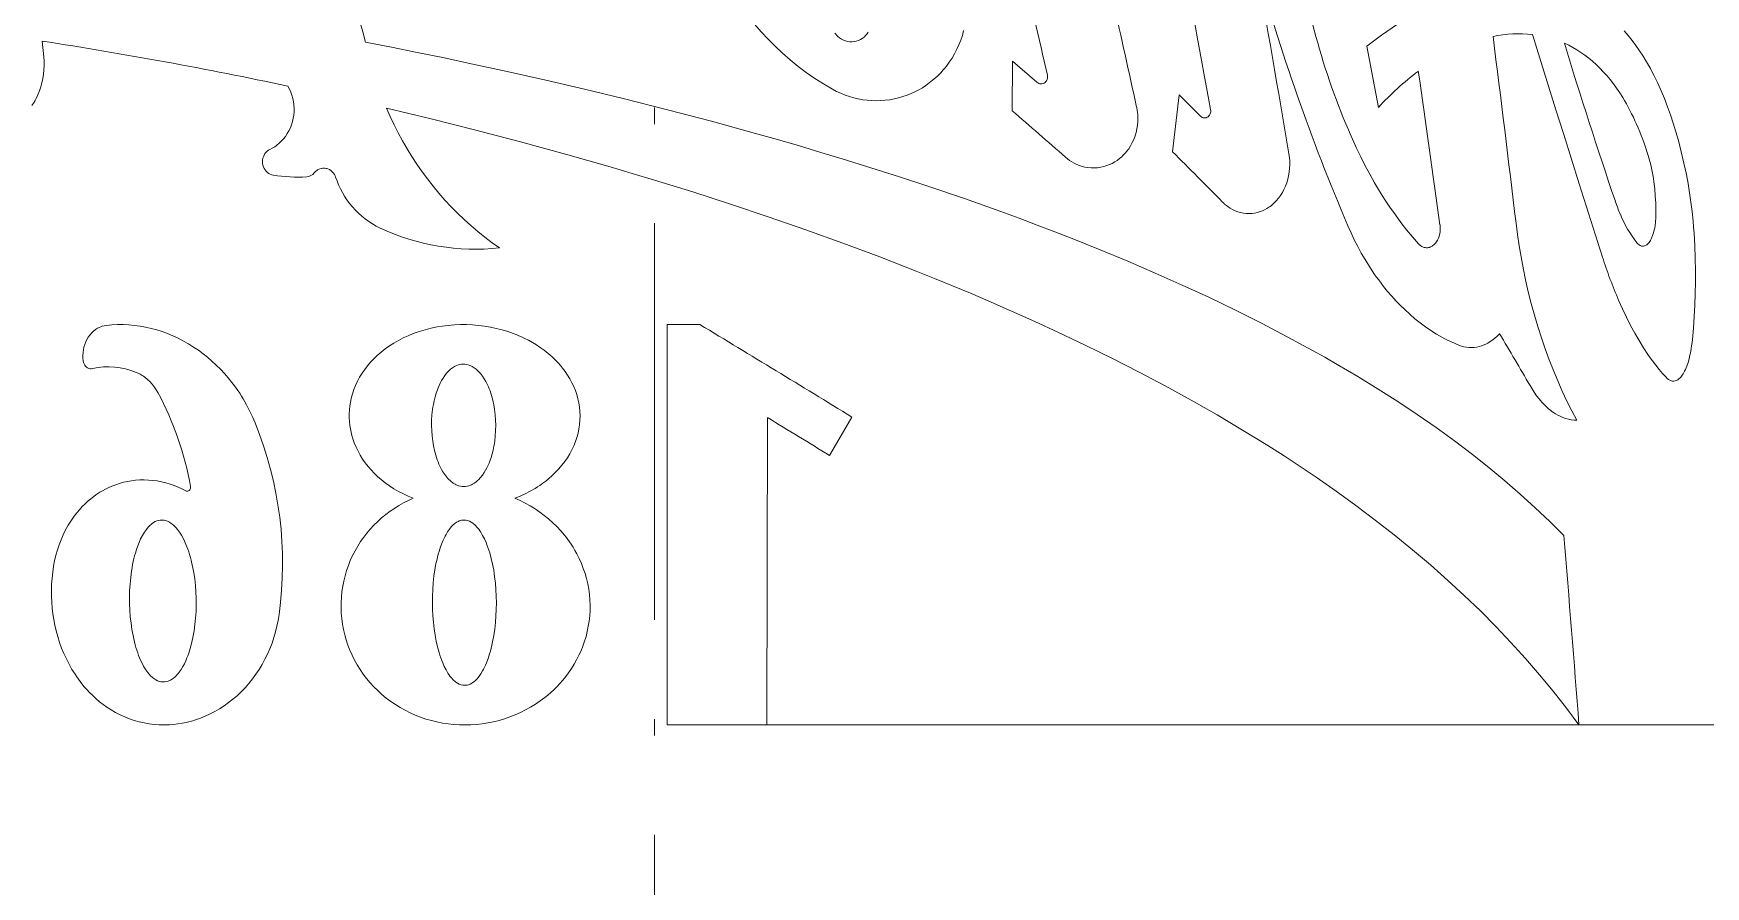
# Model space of a CAD drawing. Extents: x -99 to 297, y 0 to 529.
# Drawn here: x 84.5 to 135.1, y 182.4 to 208.2 of the extents above; entities that cross this region are included whole.
import ezdxf

# ---------------------------------------------------------------- set-up
doc = ezdxf.new("R2010")
doc.units = 0
doc.linetypes.add('DASHDOT', pattern=[18.5, 12, -3, 0.5, -3])

msp = doc.modelspace()

# ---------------------------------------------------------------- linework, layer by layer
at = {"color": 7, "linetype": 'DASHDOT', "lineweight": 13}
msp.add_line((103.269, 368.989), (103.269, 116.522), dxfattribs=at)
at = {"color": 7, "lineweight": 13, "ltscale": 0.011995}
msp.add_line((84.795, 207.519), (84.747, 207.997), dxfattribs=at)
at = {"color": 7, "lineweight": 13, "ltscale": 0.037491}
msp.add_line((114.102, 207.393), (114.09, 205.893), dxfattribs=at)
at = {"color": 7, "lineweight": 13, "ltscale": 0.024428}
msp.add_line((114.84, 206.753), (114.102, 207.393), dxfattribs=at)
at = {"color": 7, "lineweight": 13, "ltscale": 0.047143}
msp.add_line((124.821, 207.844), (125.166, 205.99), dxfattribs=at)
at = {"color": 7, "lineweight": 13, "ltscale": 0.043312}
msp.add_line((119.143, 206.369), (118.941, 204.648), dxfattribs=at)
at = {"color": 7, "lineweight": 13, "ltscale": 0.022854}
msp.add_line((119.789, 205.723), (119.143, 206.369), dxfattribs=at)
at = {"color": 7, "lineweight": 13, "ltscale": 0.302784}
msp.add_line((103.654, 199.423), (103.651, 187.311), dxfattribs=at)
at = {"color": 7, "lineweight": 13, "ltscale": 0.024709}
msp.add_line((104.643, 199.423), (103.654, 199.423), dxfattribs=at)
at = {"color": 7, "lineweight": 13, "ltscale": 0.232438}
msp.add_line((106.67, 187.311), (106.692, 196.609), dxfattribs=at)
at = {"color": 7, "lineweight": 13, "ltscale": 0.033555}
msp.add_line((108.567, 195.464), (109.243, 196.623), dxfattribs=at)
at = {"color": 7, "lineweight": 13, "ltscale": 0.075462}
msp.add_line((103.651, 187.311), (106.67, 187.311), dxfattribs=at)
at = {"color": 7, "lineweight": 13}
msp.add_line((106.67, 187.311), (165.289, 187.311), dxfattribs=at)
for points in [[(130.776, 193.041), (130.352, 193.465), (129.912, 193.882), (129.458, 194.294), (128.989, 194.7), (128.505, 195.099), (128.008, 195.493), (127.467, 195.902), (126.91, 196.305), (126.34, 196.701), (125.755, 197.091), (125.156, 197.473), (124.544, 197.85), (123.918, 198.219), (123.548, 198.432), (123.173, 198.642), (122.411, 199.057), (121.633, 199.462), (120.841, 199.859), (120.034, 200.247), (119.232, 200.619), (118.418, 200.982), (117.592, 201.338), (116.755, 201.685), (115.907, 202.025), (115.379, 202.231), (114.847, 202.434), (114.299, 202.639), (113.747, 202.841), (112.647, 203.232), (111.536, 203.611), (110.68, 203.893), (109.818, 204.169), (108.951, 204.438), (108.305, 204.633), (107.657, 204.825), (106.991, 205.018), (106.322, 205.207), (104.996, 205.572), (103.664, 205.922), (102.327, 206.259), (101.155, 206.543), (99.982, 206.817), (98.81, 207.081), (97.639, 207.335), (96.865, 207.497), (96.093, 207.656), (95.311, 207.812), (94.531, 207.963)], [(108.654, 206.542), (108.778, 206.477), (108.905, 206.418), (109.035, 206.365), (109.168, 206.32), (109.3, 206.282), (109.433, 206.251), (109.568, 206.226), (109.704, 206.209), (109.841, 206.198), (109.978, 206.195), (110.114, 206.198), (110.251, 206.209), (110.387, 206.226), (110.521, 206.251), (110.654, 206.282), (110.786, 206.321), (110.915, 206.365), (111.033, 206.413), (111.149, 206.467), (111.262, 206.525), (111.372, 206.589), (111.479, 206.659), (111.583, 206.733), (111.683, 206.812), (111.768, 206.885), (111.85, 206.962), (111.929, 207.042), (112.004, 207.125), (112.052, 207.182), (112.099, 207.24), (112.188, 207.361), (112.271, 207.486), (112.347, 207.616), (112.417, 207.75), (112.479, 207.888), (112.534, 208.028), (112.582, 208.172), (112.622, 208.317)], [(109.738, 208.268), (109.7, 208.213), (109.657, 208.163), (109.608, 208.117), (109.555, 208.078), (109.497, 208.044), (109.437, 208.017), (109.374, 207.996), (109.309, 207.983), (109.243, 207.977), (109.177, 207.979), (109.111, 207.987), (109.047, 208.003), (108.985, 208.026), (108.926, 208.056), (108.87, 208.092), (108.818, 208.134), (108.785, 208.167), (108.753, 208.203), (108.725, 208.241)], [(129.828, 208.196), (130.18, 207.055), (130.535, 205.922), (130.771, 205.17), (131.243, 203.678), (131.945, 201.466)], [(134.484, 203.958), (134.409, 204.308), (134.369, 204.48), (134.328, 204.651), (134.285, 204.82), (134.241, 204.988), (134.166, 205.252), (134.086, 205.511), (134.002, 205.765), (133.914, 206.014), (133.82, 206.257), (133.721, 206.493), (133.618, 206.724), (133.509, 206.948), (133.452, 207.059), (133.393, 207.168), (133.335, 207.272), (133.276, 207.375), (133.172, 207.544), (133.065, 207.708), (132.954, 207.867), (132.839, 208.02), (132.72, 208.167), (132.597, 208.308)], [(84.436, 206.047), (84.502, 206.149), (84.534, 206.203), (84.564, 206.259), (84.619, 206.374), (84.667, 206.492), (84.708, 206.614), (84.742, 206.739), (84.769, 206.866), (84.789, 206.996), (84.802, 207.126), (84.807, 207.257), (84.805, 207.388), (84.795, 207.519)], [(115.157, 206.971), (115.162, 206.936), (115.161, 206.9), (115.156, 206.866), (115.145, 206.832), (115.128, 206.801), (115.108, 206.773), (115.083, 206.749), (115.055, 206.73), (115.024, 206.716), (114.991, 206.708), (114.958, 206.706), (114.925, 206.71), (114.895, 206.719), (114.866, 206.734), (114.84, 206.753)], [(92.181, 206.637), (92.229, 206.548), (92.269, 206.456), (92.303, 206.361), (92.33, 206.264), (92.35, 206.165), (92.363, 206.065), (92.369, 205.964), (92.368, 205.863), (92.36, 205.762), (92.344, 205.662), (92.322, 205.564), (92.292, 205.468), (92.256, 205.375), (92.213, 205.285), (92.164, 205.198), (92.108, 205.116), (92.047, 205.038), (91.98, 204.966), (91.918, 204.907), (91.852, 204.852), (91.782, 204.803), (91.71, 204.758), (91.635, 204.719)], [(98.58, 201.74), (98.357, 201.9), (98.138, 202.067), (97.923, 202.239), (97.714, 202.418), (97.511, 202.603), (97.312, 202.793), (97.119, 202.989), (96.932, 203.191), (96.75, 203.398), (96.574, 203.61), (96.405, 203.827), (96.241, 204.048), (96.084, 204.274), (95.933, 204.505), (95.789, 204.74), (95.651, 204.979), (95.52, 205.221), (95.395, 205.468), (95.278, 205.717), (95.167, 205.97)], [(95.167, 205.97), (96.515, 205.647), (97.866, 205.307), (99.22, 204.953), (100.574, 204.582), (101.926, 204.196), (102.6, 203.997), (103.274, 203.794), (104.425, 203.437), (105.572, 203.068), (106.712, 202.687), (107.845, 202.293), (108.97, 201.888), (110.085, 201.47), (111.19, 201.04), (111.741, 200.819), (112.289, 200.595), (112.826, 200.371), (113.359, 200.144), (114.07, 199.833), (114.775, 199.517), (115.473, 199.195), (116.302, 198.801), (117.119, 198.398), (117.926, 197.987), (118.72, 197.566), (119.502, 197.137), (120.289, 196.689), (121.061, 196.232), (121.441, 195.999), (121.818, 195.765), (122.314, 195.448), (122.803, 195.128), (123.285, 194.803), (123.893, 194.379), (124.489, 193.947), (125.072, 193.509), (125.642, 193.064), (126.198, 192.612), (126.74, 192.152), (127.267, 191.686), (127.766, 191.226), (128.25, 190.76), (128.72, 190.287), (129.176, 189.807), (129.618, 189.321), (130.044, 188.828), (130.456, 188.329), (130.852, 187.823), (131.233, 187.311)], [(115.702, 204.487), (115.764, 204.435), (115.828, 204.388), (115.895, 204.344), (115.965, 204.305), (116.042, 204.267), (116.122, 204.235), (116.203, 204.208), (116.286, 204.187), (116.382, 204.171), (116.479, 204.161), (116.576, 204.16), (116.673, 204.166), (116.769, 204.18), (116.864, 204.201), (116.957, 204.23), (117.038, 204.262), (117.116, 204.299), (117.192, 204.341), (117.266, 204.389), (117.336, 204.442), (117.403, 204.499), (117.441, 204.535), (117.478, 204.573), (117.514, 204.613), (117.549, 204.654), (117.613, 204.74), (117.671, 204.831), (117.723, 204.926), (117.769, 205.026), (117.807, 205.129), (117.839, 205.235), (117.863, 205.343), (117.88, 205.452), (117.89, 205.563), (117.892, 205.673), (117.887, 205.784), (117.875, 205.894), (117.855, 206.003)], [(120.092, 205.933), (120.096, 205.898), (120.094, 205.862), (120.088, 205.827), (120.077, 205.793), (120.061, 205.762), (120.04, 205.734), (120.017, 205.711), (119.989, 205.692), (119.96, 205.68), (119.929, 205.673), (119.898, 205.672), (119.867, 205.677), (119.839, 205.687), (119.813, 205.703), (119.789, 205.723)], [(91.635, 204.719), (91.595, 204.697), (91.557, 204.669), (91.52, 204.634), (91.488, 204.594), (91.461, 204.55), (91.44, 204.502), (91.424, 204.452), (91.415, 204.4), (91.412, 204.347), (91.416, 204.295), (91.426, 204.243), (91.442, 204.192), (91.463, 204.145), (91.491, 204.101), (91.523, 204.061), (91.56, 204.025), (91.601, 203.996), (91.645, 203.972), (91.692, 203.954), (91.74, 203.943)], [(120.442, 203.139), (120.478, 203.103), (120.516, 203.069), (120.568, 203.026), (120.622, 202.986), (120.678, 202.949), (120.754, 202.905), (120.834, 202.868), (120.915, 202.837), (120.998, 202.813), (121.082, 202.796), (121.167, 202.785), (121.252, 202.782), (121.337, 202.786), (121.422, 202.796), (121.506, 202.814), (121.589, 202.839), (121.657, 202.865), (121.723, 202.896), (121.788, 202.931), (121.851, 202.97), (121.891, 202.999), (121.931, 203.029), (121.97, 203.061), (122.007, 203.096), (122.079, 203.168), (122.145, 203.247), (122.206, 203.331), (122.262, 203.419), (122.311, 203.513), (122.356, 203.612), (122.394, 203.714), (122.426, 203.819), (122.451, 203.927), (122.47, 204.036), (122.482, 204.146), (122.487, 204.257), (122.485, 204.369), (122.477, 204.479), (122.462, 204.589)], [(126.377, 201.869), (126.197, 202.078), (126.02, 202.293), (125.847, 202.515), (125.679, 202.743), (125.515, 202.977), (125.356, 203.217), (125.201, 203.462), (125.051, 203.712), (124.906, 203.968), (124.767, 204.228), (124.633, 204.493), (124.504, 204.763)], [(133.555, 202.656), (133.558, 202.876), (133.554, 203.096), (133.543, 203.314), (133.526, 203.529), (133.501, 203.742), (133.486, 203.846), (133.469, 203.95), (133.441, 204.102), (133.408, 204.251), (133.371, 204.396), (133.33, 204.536)], [(92.977, 204.011), (93.013, 204.052), (93.055, 204.087), (93.078, 204.102), (93.102, 204.115), (93.146, 204.135), (93.192, 204.148), (93.24, 204.154), (93.288, 204.154), (93.336, 204.148), (93.362, 204.142), (93.388, 204.134), (93.437, 204.112), (93.483, 204.083), (93.524, 204.047), (93.561, 204.005), (93.592, 203.959), (93.609, 203.923), (93.624, 203.886)], [(93.624, 203.886), (93.667, 203.766), (93.716, 203.648), (93.77, 203.532), (93.829, 203.419), (93.894, 203.31), (93.968, 203.197), (94.048, 203.089), (94.132, 202.985), (94.222, 202.886), (94.317, 202.791), (94.417, 202.702), (94.52, 202.618), (94.628, 202.54), (94.74, 202.468), (94.856, 202.402), (94.975, 202.342)], [(134.664, 198.973), (134.694, 199.317), (134.719, 199.664), (134.737, 200.013), (134.749, 200.36), (134.755, 200.705), (134.755, 201.051), (134.749, 201.43), (134.735, 201.806), (134.725, 201.997), (134.713, 202.187), (134.699, 202.368), (134.684, 202.549), (134.655, 202.84), (134.621, 203.127), (134.581, 203.41), (134.535, 203.687), (134.484, 203.958)], [(124.246, 202.409), (124.34, 202.198), (124.438, 201.99), (124.542, 201.787), (124.65, 201.587), (124.764, 201.391), (124.895, 201.179), (125.033, 200.972), (125.103, 200.871), (125.175, 200.772), (125.249, 200.674), (125.323, 200.578), (125.445, 200.428), (125.57, 200.283), (125.698, 200.142), (125.829, 200.006), (125.962, 199.875), (126.116, 199.734), (126.272, 199.6), (126.431, 199.473), (126.593, 199.353), (126.756, 199.241), (126.922, 199.136), (127.09, 199.04), (127.175, 198.995), (127.26, 198.952), (127.374, 198.898), (127.488, 198.847), (127.603, 198.801)], [(127.03, 202.444), (127.037, 202.375), (127.037, 202.305), (127.032, 202.235), (127.021, 202.166), (127.003, 202.099), (126.981, 202.035), (126.953, 201.976), (126.92, 201.922), (126.882, 201.873), (126.861, 201.851), (126.84, 201.831), (126.818, 201.813), (126.794, 201.797), (126.771, 201.783), (126.747, 201.772), (126.715, 201.759), (126.681, 201.751), (126.648, 201.747), (126.614, 201.746), (126.58, 201.75), (126.547, 201.757), (126.523, 201.765), (126.499, 201.775), (126.476, 201.788), (126.453, 201.802), (126.413, 201.833), (126.377, 201.869)], [(131.169, 196.533), (131.018, 196.818), (130.871, 197.111), (130.729, 197.412), (130.591, 197.721), (130.459, 198.037), (130.333, 198.36), (130.212, 198.689), (130.097, 199.023), (129.988, 199.364), (129.886, 199.709), (129.79, 200.06), (129.701, 200.414), (129.619, 200.773), (129.544, 201.135), (129.481, 201.47), (129.425, 201.807), (129.374, 202.147), (129.33, 202.489)], [(132.984, 201.898), (133.017, 201.862), (133.052, 201.832), (133.089, 201.811), (133.107, 201.803), (133.126, 201.798), (133.156, 201.793), (133.186, 201.794), (133.216, 201.8), (133.245, 201.812), (133.264, 201.823), (133.283, 201.836), (133.32, 201.868), (133.354, 201.908), (133.374, 201.936), (133.393, 201.966), (133.412, 202.001), (133.431, 202.039), (133.462, 202.117), (133.489, 202.202), (133.512, 202.292), (133.524, 202.351), (133.534, 202.41), (133.548, 202.532), (133.555, 202.656)], [(132.432, 200.158), (132.549, 199.896), (132.67, 199.642), (132.794, 199.398), (132.921, 199.162), (133.052, 198.937), (133.184, 198.722), (133.318, 198.519), (133.386, 198.421), (133.454, 198.327), (133.557, 198.191), (133.66, 198.062), (133.764, 197.941), (133.867, 197.827)], [(86.691, 199.397), (86.629, 199.387), (86.568, 199.371), (86.52, 199.355), (86.473, 199.334), (86.427, 199.311), (86.394, 199.291), (86.362, 199.269), (86.3, 199.221), (86.243, 199.166), (86.191, 199.106), (86.144, 199.04), (86.103, 198.97), (86.067, 198.896), (86.038, 198.819), (86.014, 198.739), (85.997, 198.658), (85.986, 198.574), (85.982, 198.49), (85.984, 198.406), (85.992, 198.322)], [(91.193, 196.447), (91.113, 196.634), (91.025, 196.818), (90.931, 196.997), (90.83, 197.173), (90.777, 197.259), (90.723, 197.344), (90.647, 197.455), (90.569, 197.565), (90.488, 197.671), (90.376, 197.81), (90.26, 197.944), (90.139, 198.074), (90.014, 198.199), (89.884, 198.319), (89.751, 198.433), (89.614, 198.542), (89.473, 198.645), (89.329, 198.743), (89.178, 198.837), (89.023, 198.925), (88.866, 199.007), (88.706, 199.081), (88.544, 199.148), (88.38, 199.209), (88.214, 199.262), (88.047, 199.307), (87.878, 199.346), (87.709, 199.376), (87.539, 199.399), (87.368, 199.415), (87.198, 199.422), (87.028, 199.422), (86.859, 199.413), (86.691, 199.397)], [(99.048, 194.167), (99.207, 194.232), (99.361, 194.304), (99.512, 194.382), (99.658, 194.467), (99.729, 194.512), (99.799, 194.558), (99.891, 194.623), (99.979, 194.69), (100.065, 194.759), (100.174, 194.855), (100.278, 194.955), (100.376, 195.059), (100.468, 195.167), (100.554, 195.279), (100.634, 195.395), (100.707, 195.514), (100.773, 195.636), (100.83, 195.758), (100.88, 195.882), (100.922, 196.008), (100.957, 196.136), (100.984, 196.265), (101.004, 196.395), (101.015, 196.527), (101.019, 196.658), (101.014, 196.79), (101.002, 196.921), (100.981, 197.051), (100.953, 197.18), (100.917, 197.308), (100.876, 197.429), (100.827, 197.548), (100.772, 197.665), (100.711, 197.779), (100.643, 197.891), (100.57, 197.999), (100.491, 198.104), (100.425, 198.184), (100.357, 198.262), (100.285, 198.337), (100.23, 198.392), (100.173, 198.446), (100.054, 198.55), (99.93, 198.648), (99.817, 198.73), (99.7, 198.807), (99.579, 198.88), (99.455, 198.948), (99.328, 199.012), (99.248, 199.05), (99.167, 199.086), (99.084, 199.12), (99, 199.152), (98.83, 199.212), (98.658, 199.264), (98.482, 199.308), (98.305, 199.346), (98.127, 199.376), (97.947, 199.398), (97.766, 199.414), (97.585, 199.422), (97.404, 199.422), (97.216, 199.415), (97.123, 199.408), (97.03, 199.399), (96.937, 199.389), (96.844, 199.376), (96.697, 199.352), (96.551, 199.322), (96.407, 199.288), (96.264, 199.248), (96.123, 199.204), (95.97, 199.148), (95.819, 199.086), (95.672, 199.019), (95.529, 198.945), (95.389, 198.865), (95.255, 198.779), (95.126, 198.687), (95.002, 198.59), (94.942, 198.539), (94.883, 198.487), (94.78, 198.388), (94.682, 198.284), (94.59, 198.176), (94.504, 198.065), (94.425, 197.949), (94.352, 197.83), (94.286, 197.707), (94.228, 197.582), (94.176, 197.454), (94.154, 197.389), (94.133, 197.324), (94.114, 197.258), (94.097, 197.191), (94.073, 197.076), (94.055, 196.96), (94.042, 196.843), (94.036, 196.726), (94.036, 196.608), (94.043, 196.491), (94.055, 196.374), (94.071, 196.272), (94.091, 196.171), (94.116, 196.071), (94.145, 195.971), (94.167, 195.906), (94.191, 195.841), (94.245, 195.712), (94.304, 195.59), (94.37, 195.471), (94.442, 195.355), (94.521, 195.243), (94.606, 195.134), (94.696, 195.028), (94.792, 194.927), (94.894, 194.83), (95, 194.737), (95.061, 194.687), (95.124, 194.638), (95.255, 194.544), (95.39, 194.457), (95.53, 194.375), (95.674, 194.3), (95.821, 194.23), (95.973, 194.167)], [(127.603, 198.801), (127.678, 198.774), (127.755, 198.754), (127.832, 198.739), (127.909, 198.731), (127.987, 198.728), (128.063, 198.732), (128.14, 198.742), (128.215, 198.758), (128.29, 198.779), (128.363, 198.806), (128.435, 198.839), (128.478, 198.862), (128.52, 198.886), (128.601, 198.941), (128.68, 199.002), (128.756, 199.071), (128.828, 199.146)], [(133.867, 197.827), (133.906, 197.791), (133.945, 197.761), (133.985, 197.738), (134.025, 197.722), (134.065, 197.714), (134.105, 197.713), (134.145, 197.72), (134.184, 197.734), (134.222, 197.754), (134.246, 197.771), (134.268, 197.789), (134.291, 197.811), (134.314, 197.836), (134.357, 197.891), (134.382, 197.929), (134.407, 197.971), (134.43, 198.016), (134.453, 198.063), (134.495, 198.166), (134.533, 198.278), (134.563, 198.384), (134.59, 198.495), (134.613, 198.61), (134.628, 198.695), (134.641, 198.782), (134.653, 198.877), (134.664, 198.973)], [(85.992, 198.322), (86.001, 198.279), (86.016, 198.238), (86.036, 198.2), (86.061, 198.166), (86.09, 198.137), (86.123, 198.115), (86.158, 198.098), (86.196, 198.089), (86.235, 198.086), (86.272, 198.092)], [(87.594, 197.977), (87.655, 197.95), (87.713, 197.92), (87.771, 197.886), (87.813, 197.859), (87.854, 197.83), (87.933, 197.766), (88.007, 197.696), (88.076, 197.62), (88.14, 197.539), (88.198, 197.453), (88.246, 197.371)], [(97.488, 198.223), (97.437, 198.221), (97.387, 198.213), (97.338, 198.201), (97.289, 198.184), (97.257, 198.17), (97.226, 198.154), (97.164, 198.117), (97.105, 198.073), (97.073, 198.045), (97.042, 198.016), (96.982, 197.951), (96.926, 197.88), (96.874, 197.803), (96.83, 197.731), (96.79, 197.655), (96.753, 197.575), (96.727, 197.514), (96.703, 197.452), (96.666, 197.344), (96.633, 197.234), (96.605, 197.121), (96.582, 197.005), (96.568, 196.928), (96.557, 196.849), (96.539, 196.691), (96.529, 196.532), (96.526, 196.372), (96.531, 196.212), (96.542, 196.053), (96.561, 195.895), (96.586, 195.751), (96.616, 195.609), (96.654, 195.47), (96.675, 195.4), (96.699, 195.332), (96.723, 195.268), (96.749, 195.205), (96.787, 195.122), (96.828, 195.043), (96.872, 194.966), (96.928, 194.883), (96.987, 194.806), (97.019, 194.77), (97.052, 194.735), (97.085, 194.704), (97.119, 194.674), (97.179, 194.63), (97.241, 194.593), (97.272, 194.577), (97.304, 194.563), (97.353, 194.546), (97.403, 194.534), (97.452, 194.527), (97.503, 194.524)], [(97.503, 194.524), (97.553, 194.527), (97.603, 194.534), (97.652, 194.546), (97.701, 194.563), (97.733, 194.577), (97.764, 194.593), (97.826, 194.63), (97.885, 194.674), (97.917, 194.702), (97.949, 194.731), (98.009, 194.796), (98.065, 194.867), (98.118, 194.944), (98.161, 195.016), (98.202, 195.092), (98.239, 195.172), (98.265, 195.233), (98.29, 195.295), (98.327, 195.403), (98.36, 195.513), (98.388, 195.626), (98.412, 195.742), (98.426, 195.819), (98.438, 195.898), (98.456, 196.056), (98.466, 196.215), (98.469, 196.375), (98.465, 196.535), (98.453, 196.694), (98.434, 196.852), (98.41, 196.996), (98.379, 197.138), (98.342, 197.277), (98.32, 197.346), (98.296, 197.414), (98.272, 197.479), (98.246, 197.542), (98.208, 197.625), (98.166, 197.705), (98.122, 197.781), (98.066, 197.864), (98.006, 197.941), (97.974, 197.977), (97.941, 198.012), (97.907, 198.043), (97.873, 198.073), (97.813, 198.117), (97.751, 198.154), (97.719, 198.17), (97.687, 198.184), (97.638, 198.201), (97.588, 198.213), (97.538, 198.221), (97.488, 198.223)], [(129.753, 197.575), (129.813, 197.475), (129.875, 197.378), (129.949, 197.272), (130.026, 197.173), (130.106, 197.079), (130.188, 196.992), (130.273, 196.911), (130.321, 196.869), (130.369, 196.83), (130.416, 196.795), (130.463, 196.761), (130.528, 196.719), (130.594, 196.681), (130.66, 196.648), (130.744, 196.611), (130.829, 196.581), (130.914, 196.559), (130.999, 196.543), (131.084, 196.534), (131.169, 196.533)], [(89.091, 194.395), (88.976, 194.454), (88.858, 194.508), (88.739, 194.556), (88.618, 194.598), (88.49, 194.636), (88.36, 194.667), (88.23, 194.692), (88.098, 194.71), (87.967, 194.721), (87.835, 194.726), (87.704, 194.723), (87.573, 194.714), (87.451, 194.699), (87.33, 194.678), (87.21, 194.652), (87.092, 194.619), (86.975, 194.58), (86.861, 194.536), (86.748, 194.486), (86.662, 194.444), (86.578, 194.398), (86.495, 194.349), (86.434, 194.31), (86.374, 194.269), (86.257, 194.183), (86.145, 194.09), (86.052, 194.005), (85.962, 193.916), (85.876, 193.822), (85.794, 193.725), (85.716, 193.624), (85.654, 193.536), (85.595, 193.447), (85.538, 193.355), (85.498, 193.284), (85.459, 193.212), (85.386, 193.066), (85.32, 192.915), (85.261, 192.761), (85.209, 192.604), (85.163, 192.443), (85.125, 192.281), (85.094, 192.116)], [(89.236, 194.521), (89.238, 194.496), (89.235, 194.47), (89.227, 194.447), (89.215, 194.425), (89.199, 194.408), (89.179, 194.394), (89.157, 194.386), (89.135, 194.384), (89.112, 194.387), (89.091, 194.395)], [(95.973, 194.167), (95.825, 194.101), (95.681, 194.028), (95.541, 193.949), (95.404, 193.864), (95.271, 193.774), (95.142, 193.677), (95.018, 193.576), (94.899, 193.469), (94.784, 193.356), (94.675, 193.239), (94.572, 193.117), (94.474, 192.991), (94.382, 192.86), (94.294, 192.722), (94.213, 192.581), (94.138, 192.436), (94.07, 192.287), (94.01, 192.135), (93.956, 191.981), (93.91, 191.825), (93.871, 191.666), (93.84, 191.506), (93.816, 191.344), (93.8, 191.182), (93.791, 191.018), (93.791, 190.855), (93.797, 190.691), (93.812, 190.529), (93.834, 190.365), (93.864, 190.202), (93.901, 190.041), (93.946, 189.882), (93.999, 189.725), (94.059, 189.57), (94.126, 189.419), (94.2, 189.27), (94.281, 189.126), (94.368, 188.985), (94.462, 188.848), (94.562, 188.716), (94.669, 188.589), (94.781, 188.466), (94.898, 188.349), (95.024, 188.234), (95.155, 188.126), (95.291, 188.023), (95.432, 187.927), (95.577, 187.837), (95.727, 187.754), (95.88, 187.678), (96.036, 187.608), (96.196, 187.546), (96.358, 187.491), (96.523, 187.443), (96.69, 187.402), (96.859, 187.369), (97.029, 187.344), (97.2, 187.325), (97.372, 187.315), (97.545, 187.311), (97.717, 187.316), (97.889, 187.328), (98.061, 187.347), (98.232, 187.374), (98.401, 187.408), (98.569, 187.449), (98.735, 187.498), (98.898, 187.554), (99.059, 187.617), (99.217, 187.687), (99.371, 187.764), (99.522, 187.848), (99.669, 187.938), (99.741, 187.987), (99.813, 188.037), (99.883, 188.088), (99.952, 188.141), (100.043, 188.214), (100.131, 188.29), (100.216, 188.368), (100.315, 188.466), (100.41, 188.567), (100.502, 188.671), (100.589, 188.779), (100.672, 188.89), (100.758, 189.017), (100.84, 189.148), (100.915, 189.281), (100.985, 189.418), (101.048, 189.557), (101.105, 189.699), (101.155, 189.844), (101.2, 189.99), (101.237, 190.138), (101.269, 190.296), (101.294, 190.456), (101.311, 190.617), (101.32, 190.778), (101.322, 190.939), (101.315, 191.101), (101.301, 191.261), (101.28, 191.422), (101.25, 191.58), (101.213, 191.738), (101.169, 191.893), (101.117, 192.047), (101.058, 192.198), (100.991, 192.346), (100.918, 192.491), (100.864, 192.59), (100.806, 192.687), (100.745, 192.782), (100.697, 192.852), (100.648, 192.921), (100.597, 192.989), (100.544, 193.055), (100.434, 193.185), (100.318, 193.31), (100.196, 193.429), (100.068, 193.543), (99.936, 193.651), (99.798, 193.753), (99.656, 193.848), (99.51, 193.938), (99.359, 194.021), (99.206, 194.097), (99.048, 194.167)], [(88.365, 193.51), (88.317, 193.507), (88.269, 193.498), (88.218, 193.484), (88.169, 193.463), (88.121, 193.436), (88.074, 193.404), (88.043, 193.38), (88.013, 193.354), (87.955, 193.295), (87.9, 193.229), (87.87, 193.187), (87.841, 193.144), (87.81, 193.095), (87.78, 193.044), (87.727, 192.94), (87.678, 192.83), (87.638, 192.727), (87.601, 192.621), (87.568, 192.511), (87.545, 192.428), (87.523, 192.342), (87.503, 192.252), (87.484, 192.161), (87.467, 192.064), (87.451, 191.965), (87.426, 191.771), (87.407, 191.574), (87.395, 191.376), (87.391, 191.176), (87.392, 190.976), (87.4, 190.78), (87.415, 190.585), (87.436, 190.392), (87.463, 190.202), (87.497, 190.014), (87.518, 189.919), (87.54, 189.826), (87.562, 189.738), (87.587, 189.652), (87.612, 189.57), (87.639, 189.489), (87.666, 189.417), (87.693, 189.346), (87.735, 189.251), (87.779, 189.159), (87.826, 189.072), (87.883, 188.981), (87.913, 188.938), (87.943, 188.897), (87.986, 188.845), (88.03, 188.798), (88.075, 188.756), (88.129, 188.713), (88.184, 188.677), (88.241, 188.649), (88.27, 188.637), (88.299, 188.628), (88.338, 188.619), (88.377, 188.613), (88.416, 188.611)], [(88.416, 188.611), (88.463, 188.614), (88.51, 188.622), (88.556, 188.635), (88.602, 188.653), (88.632, 188.668), (88.661, 188.685), (88.719, 188.725), (88.775, 188.772), (88.805, 188.802), (88.835, 188.833), (88.866, 188.87), (88.897, 188.909), (88.953, 188.99), (89.006, 189.077), (89.05, 189.16), (89.091, 189.247), (89.129, 189.337), (89.157, 189.407), (89.182, 189.479), (89.229, 189.626), (89.269, 189.778), (89.291, 189.869), (89.31, 189.961), (89.328, 190.057), (89.345, 190.155), (89.371, 190.349), (89.391, 190.546), (89.403, 190.744), (89.408, 190.944), (89.407, 191.144), (89.399, 191.34), (89.385, 191.535), (89.363, 191.728), (89.335, 191.919), (89.3, 192.106), (89.28, 192.2), (89.257, 192.292), (89.234, 192.381), (89.208, 192.468), (89.183, 192.55), (89.155, 192.63), (89.128, 192.703), (89.099, 192.774), (89.057, 192.87), (89.012, 192.962), (88.963, 193.049), (88.905, 193.14), (88.875, 193.183), (88.844, 193.224), (88.801, 193.276), (88.756, 193.323), (88.71, 193.365), (88.655, 193.408), (88.599, 193.444), (88.542, 193.472), (88.513, 193.484), (88.484, 193.493), (88.444, 193.502), (88.405, 193.508), (88.365, 193.51)], [(97.507, 193.51), (97.469, 193.508), (97.431, 193.502), (97.393, 193.492), (97.365, 193.483), (97.337, 193.471), (97.283, 193.442), (97.23, 193.405), (97.179, 193.361), (97.149, 193.332), (97.12, 193.301), (97.065, 193.233), (97.013, 193.158), (96.964, 193.076), (96.934, 193.02), (96.905, 192.962), (96.875, 192.899), (96.847, 192.833), (96.798, 192.7), (96.753, 192.563), (96.727, 192.474), (96.704, 192.383), (96.682, 192.29), (96.661, 192.196), (96.627, 192.005), (96.599, 191.81), (96.577, 191.612), (96.562, 191.413), (96.554, 191.212), (96.552, 191.012), (96.556, 190.813), (96.566, 190.615), (96.582, 190.418), (96.604, 190.223), (96.633, 190.031), (96.669, 189.842), (96.708, 189.67), (96.753, 189.503), (96.779, 189.421), (96.806, 189.341), (96.834, 189.264), (96.864, 189.188), (96.912, 189.079), (96.965, 188.976), (97.021, 188.879), (97.051, 188.834), (97.082, 188.791), (97.138, 188.722), (97.168, 188.689), (97.199, 188.659), (97.229, 188.633), (97.26, 188.608), (97.311, 188.574), (97.364, 188.547), (97.418, 188.527), (97.472, 188.515), (97.499, 188.512), (97.527, 188.511)], [(97.527, 188.511), (97.565, 188.513), (97.603, 188.519), (97.64, 188.528), (97.668, 188.538), (97.696, 188.55), (97.75, 188.579), (97.803, 188.616), (97.854, 188.659), (97.884, 188.688), (97.913, 188.719), (97.968, 188.788), (98.021, 188.863), (98.07, 188.945), (98.1, 189), (98.129, 189.058), (98.159, 189.122), (98.187, 189.188), (98.237, 189.32), (98.282, 189.458), (98.308, 189.547), (98.332, 189.638), (98.354, 189.73), (98.375, 189.825), (98.41, 190.016), (98.439, 190.21), (98.46, 190.408), (98.476, 190.608), (98.485, 190.808), (98.487, 191.008), (98.483, 191.207), (98.474, 191.406), (98.457, 191.603), (98.435, 191.798), (98.406, 191.99), (98.37, 192.179), (98.331, 192.35), (98.285, 192.517), (98.26, 192.599), (98.233, 192.679), (98.204, 192.757), (98.174, 192.832), (98.125, 192.942), (98.072, 193.045), (98.015, 193.142), (97.985, 193.187), (97.954, 193.23), (97.897, 193.299), (97.867, 193.332), (97.836, 193.362), (97.806, 193.388), (97.775, 193.412), (97.724, 193.447), (97.671, 193.474), (97.617, 193.494), (97.562, 193.506), (97.534, 193.509), (97.507, 193.51)], [(85.094, 192.116), (85.067, 191.934), (85.047, 191.751), (85.034, 191.567), (85.029, 191.383), (85.03, 191.199), (85.038, 191.023), (85.052, 190.848), (85.073, 190.674), (85.1, 190.501), (85.133, 190.329), (85.172, 190.159), (85.221, 189.983), (85.275, 189.81), (85.337, 189.639), (85.405, 189.472), (85.48, 189.309), (85.561, 189.149), (85.649, 188.994), (85.743, 188.843), (85.793, 188.77), (85.844, 188.698), (85.896, 188.627), (85.95, 188.558), (86.024, 188.468), (86.101, 188.381), (86.18, 188.296), (86.278, 188.198), (86.38, 188.105), (86.484, 188.016), (86.592, 187.932), (86.703, 187.852), (86.834, 187.767), (86.969, 187.689), (87.106, 187.618), (87.247, 187.554), (87.391, 187.497), (87.536, 187.447), (87.684, 187.405), (87.834, 187.371), (87.986, 187.344), (88.138, 187.326), (88.292, 187.315), (88.446, 187.311), (88.6, 187.316), (88.726, 187.326), (88.853, 187.341), (88.979, 187.361), (89.104, 187.386), (89.228, 187.417), (89.306, 187.438), (89.382, 187.462), (89.534, 187.515), (89.684, 187.576), (89.832, 187.644), (89.976, 187.719), (90.117, 187.801), (90.255, 187.891), (90.389, 187.987), (90.519, 188.089), (90.645, 188.197), (90.766, 188.312), (90.886, 188.437), (91.002, 188.567), (91.111, 188.704), (91.215, 188.845), (91.312, 188.991), (91.403, 189.142), (91.488, 189.298), (91.566, 189.457), (91.637, 189.619), (91.702, 189.785), (91.759, 189.954), (91.809, 190.126), (91.852, 190.299), (91.888, 190.475), (91.916, 190.652)]]:
    msp.add_lwpolyline(points, dxfattribs=at)
for centre, radius, start, end in [((3349.835, 1098.49), 3374.914, 195.121733, 195.299619), ((112.771, 213.85), 8.388, 173.5672, 240.6028), ((-956.372, -40.053), 1099.633, 12.981814, 13.340335), ((-807.349, 2.894), 947.235, 12.381669, 12.77439), ((180.424, 226.513), 61.13, 195.27754, 203.2222), ((-812.79, 45.811), 948.634, 9.63521, 9.991784), ((143.742, 213.662), 21.197, 187.5505, 204.8262), ((-901.581, 20.095), 1038.437, 10.309174, 10.555686), ((131.216, 199.899), 10.198, 119.8873, 128.8349), ((64.429, 76.001), 133.551, 78.00607, 81.24906), ((129.419, 204.382), 3.837, 83.8882, 101.8026), ((-633.172, 111.4), 767.923, 6.812312, 7.236982), ((261.718, 247.458), 136.759, 196.79905, 198.90151), ((131.359, 200.372), 8.361, 126.5939, 137.7895), ((-686.536, 89.884), 821.315, 7.877126, 8.20406), ((-17.554, 53.455), 201.414, 48.57797, 49.18653), ((25.797, 110.555), 132.398, 44.36935, 45.29038), ((92.489, 208.797), 4.912, 261.229, 273.0913), ((92.734, 204.198), 0.306, 273.7784, 322.5076), ((137.579, 204.933), 5.539, 198.7119, 203.0969), ((97.852, 208.485), 6.783, 244.9027, 276.1651), ((135.922, 204.169), 3.714, 202.2891, 217.7064), ((145.011, 205.58), 13.698, 197.4787, 203.3174), ((-212.452, -326.942), 614.499, 58.432125, 58.934274), ((71.895, 164.571), 66.609, 29.7019, 31.27), ((86.755, 195.998), 2.149, 67.0092, 102.9793), ((79.842, 192.854), 9.541, 10.0607, 28.2526), ((80.679, 192.193), 11.342, 352.1896, 22.0273), ((-171.405, -260.896), 535.395, 58.47135, 58.70647), ((-879.972, 109.496), 1014.195, 4.400422, 4.72514)]:
    msp.add_arc(centre, radius, start, end, dxfattribs=at)
for centre, major_axis, ratio, start_param, end_param in [((120.865, 182.777), (-9.779, -25.219), 0.347024, 2.883146, 3.124094), ((125.025, 189.651), (-5.519, -18.34), 0.386823, 2.624372, 2.809293)]:
    msp.add_ellipse(centre, major_axis=major_axis, ratio=ratio, start_param=start_param, end_param=end_param, dxfattribs=at)

doc.saveas('drawing.dxf')
